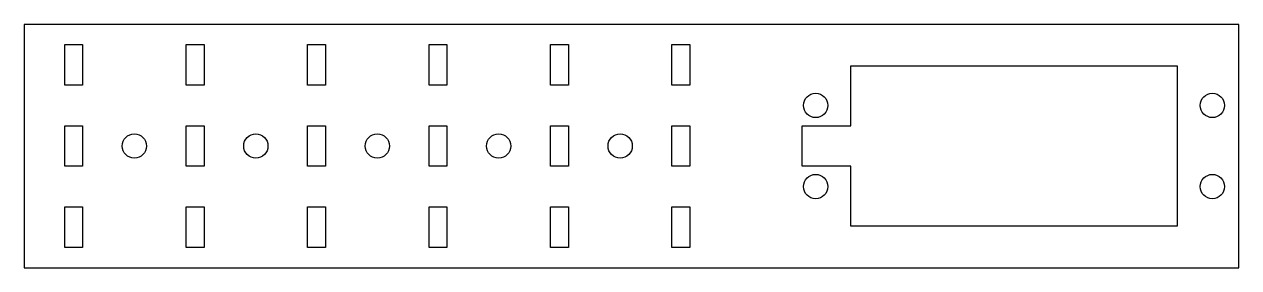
# Model space of a CAD drawing. Header units: millimetres. Extents: x -120 to 30, y -18 to 12.
import ezdxf

# ---------------------------------------------------------------- set-up
doc = ezdxf.new("R2010")
doc.units = ezdxf.units.MM

msp = doc.modelspace()

# ---------------------------------------------------------------- linework, layer by layer
for points in [[(30, 12), (-120, 12), (-120, -18), (30, -18)], [(-112.8, 9.5), (-112.8, 4.5), (-115, 4.5), (-115, 9.5)], [(-100, 4.5), (-100, 9.5), (-97.8, 9.5), (-97.8, 4.5)], [(-85, 9.5), (-82.8, 9.5), (-82.8, 4.5), (-85, 4.5)], [(-70, 9.5), (-67.8, 9.5), (-67.8, 4.5), (-70, 4.5)], [(-55, 4.5), (-55, 9.5), (-52.8, 9.5), (-52.8, 4.5)], [(-40, 4.5), (-40, 9.5), (-37.8, 9.5), (-37.8, 4.5)], [(22.4, -12.9), (-17.9, -12.9), (-17.9, -5.5), (-23.9, -5.5), (-23.9, -0.5), (-17.9, -0.5), (-17.9, 6.9), (22.4, 6.9)], [(-112.8, -0.5), (-112.8, -5.5), (-115, -5.5), (-115, -0.5)], [(-97.8, -0.5), (-97.8, -5.5), (-100, -5.5), (-100, -0.5)], [(-82.8, -0.5), (-82.8, -5.5), (-85, -5.5), (-85, -0.5)], [(-67.8, -0.5), (-67.8, -5.5), (-70, -5.5), (-70, -0.5)], [(-52.8, -0.5), (-52.8, -5.5), (-55, -5.5), (-55, -0.5)], [(-37.8, -0.5), (-37.8, -5.5), (-40, -5.5), (-40, -0.5)], [(-112.8, -10.5), (-112.8, -15.5), (-115, -15.5), (-115, -10.5)], [(-97.8, -10.5), (-97.8, -15.5), (-100, -15.5), (-100, -10.5)], [(-82.8, -10.5), (-82.8, -15.5), (-85, -15.5), (-85, -10.5)], [(-67.8, -10.5), (-67.8, -15.5), (-70, -15.5), (-70, -10.5)], [(-52.8, -10.5), (-52.8, -15.5), (-55, -15.5), (-55, -10.5)], [(-37.8, -10.5), (-37.8, -15.5), (-40, -15.5), (-40, -10.5)]]:
    msp.add_lwpolyline(points, close=True)
for centre in [(-22.25, 2), (26.75, 2), (-106.4, -3), (-91.4, -3), (-76.4, -3), (-61.4, -3), (-46.4, -3), (-22.25, -8), (26.75, -8)]:
    msp.add_circle(centre, 1.5)

doc.saveas('drawing.dxf')
